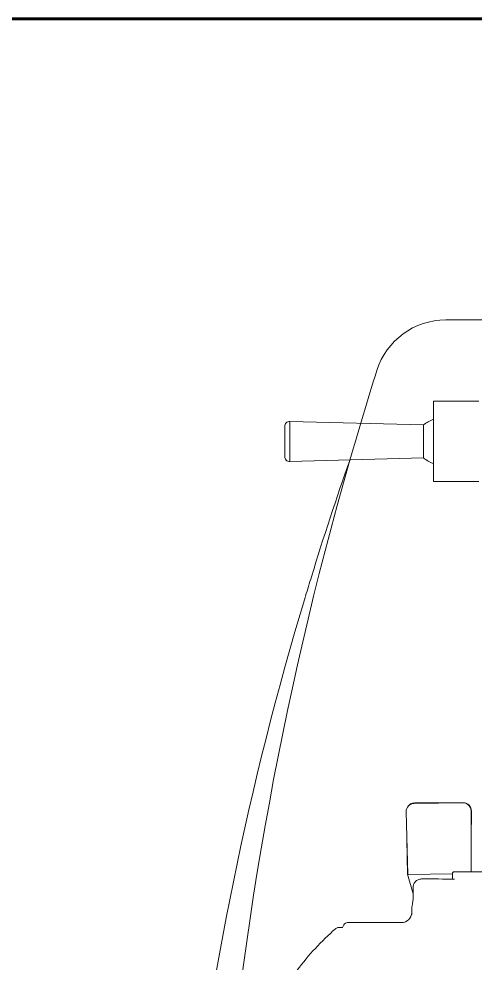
# Model space of a CAD drawing. Header units: metres. Extents: x 78 to 178, y -74 to 157.
# Drawn here: x 118.8181 to 119.0166, y 26.2955 to 26.706 of the extents above; entities that cross this region are included whole.
import ezdxf

# ---------------------------------------------------------------- set-up
doc = ezdxf.new("R2010")
doc.units = ezdxf.units.M
doc.layers.add('envolvente', color=164, linetype='Continuous', lineweight=60)
doc.layers.add('mobiliario', color=252, linetype='Continuous', lineweight=9)

# ---------------------------------------------------------------- blocks, each defined once
blk = doc.blocks.new('SE2')
at = {"layer": 'mobiliario'}
for p, q in [((154.1481483859375, 393.0225371118055), (128.3507127086128, 393.0225371118055)), ((154.1481483859375, 393.0225371118055), (154.1958411798507, 393.0225371118055)), ((152.4771907471923, 345.5895711531097), (152.5043823508088, 345.5895711531097)), ((152.5272371616608, 345.5895711531097), (153.5656805472751, 345.5895711531097)), ((157.3037293895251, 345.5213355498545), (152.5272371616608, 345.5895711531097)), ((153.5656805472752, 345.5895711531097), (156.1656805472752, 345.5895711531097)), ((156.1656805472752, 345.5895711531097), (157.254170347358, 345.5895711531097)), ((151.7158097562345, 342.0805265259557), (151.6772723673527, 344.7781437476835)), ((151.7158097562345, 344.7896527732701), (151.7158097562345, 338.8070658669307)), ((157.9159458816802, 338.5387847003831), (158.0919755201118, 344.698564690929)), ((158.0139441717126, 341.9680248637273), (157.966064927336, 338.6164777573692)), ((149.4494305472752, 338.8070658669307), (153.3494305472752, 338.8070658669307)), ((153.5494305472752, 338.6070658669307), (153.5494305472752, 338.1005651903585)), ((153.5494305472752, 338.6011634908746), (157.9159458816803, 338.5387847003831)), ((157.958198185259, 338.5637229934176), (157.3981194167646, 336.6289054295279)), ((157.966064927336, 338.6164777573692), (157.9181661364216, 338.6164777573692)), ((157.958198185259, 338.5637229934176), (157.9656805472752, 338.5895711531097)), ((157.9656805472752, 338.5895711531097), (157.966064927336, 338.6164777573692)), ((157.4004716384588, 337.3206992876086), (157.3975996426403, 336.4760386535382)), ((157.5494305472752, 335.1135429496582), (157.5494305472752, 334.6060620571495)), ((158.5494305472752, 333.8070658669307), (163.74455415685, 333.8070658669308)), ((163.74455415685, 333.8070658669308), (163.8515892857077, 333.8070658669307)), ((164.7331991368924, 333.3362457180892), (164.3592344955417, 333.3362457180892))]:
    blk.add_line(p, q, dxfattribs=at)
for centre, radius, start, end in [((154.1958411798507, 385.9156171118053), 7.106919999999995, 17.55821374510212, 90), ((-173.4382496115718, 282.2468913631313), 350.7510704624746, 17.55550343394372, 17.55821374510193), ((-173.4382496115718, 282.2468913631313), 350.7510704624747, 16.05373424151337, 17.55550343394373), ((-134.8299121739145, 274.6278075801644), 316.272427494354, 17.13029102884354, 19.33060603803136), ((-173.4382496115718, 282.2468913631313), 350.7510704624747, 4.002814652917925, 16.05373424151337), ((-131.747191862511, 275.1795678264314), 313.1621506415751, 16.84084688202672, 17.2004339818676), ((-131.747191862511, 275.1795678264314), 313.1621506415751, 6.248453500637384, 16.8299268103819), ((152.4771907471923, 344.7895711531096), 0.8000000000000008, 90, 180.8184554616923), ((152.5158097562345, 344.7896527732701), 0.8000000000000067, 89.18154453831379, 180), ((157.254170347358, 344.7895711531096), 0.7999999999999985, 26.42896303562571, 90), ((157.2923019840988, 344.7214171700149), 0.8000000000000014, 358.3630890766199, 89.18154453831379), ((153.3494305472752, 338.6070658669307), 0.2000000000000224, 0, 90), ((151.5488399211616, 888.1736791923516), 550.0889149189459, 270.1874701935828, 270.5140862782407), ((157.7660853323761, 338.6193346087259), 0.1999999999999971, 343.8556612197107, 359.1815445382954), ((158.5494305472752, 334.8070658669307), 1, 180, 270), ((163.8485073481037, 333.3776409836129), 0.4294359425477837, 28.43855641145192, 89.58880122556101), ((164.7365837799278, 332.901623366337), 0.4346355305897604, 49.08747301853884, 90.44618469386391), ((142.2124645999009, 307.6506020189653), 34.27170166806883, 47.66815622479001, 48.27718300956672)]:
    blk.add_arc(centre, radius, start, end, dxfattribs=at)
blk.add_ellipse((165.5278286470987, 322.7020849636275), major_axis=(-15.65672629108541, 31.38235158274149), ratio=0.1101561979839581, start_param=-1.280538081319902, end_param=-1.272211368512834, dxfattribs=at)
for points, knots in [([(156.4844454924494, 338.106906777995), (156.545191018135, 338.1074609228368), (156.6050563104397, 338.1031297039539), (156.7230176822587, 338.0846479976074), (156.7817479901082, 338.0702620655737), (156.8937602546878, 338.0319598620031), (156.9469050131982, 338.0082459865541), (157.047441382711, 337.9516442122818), (157.0950170347703, 337.9184378577233), (157.1799459981173, 337.84559631312), (157.2179058473204, 337.8056980090561), (157.2845934146773, 337.7187742869705), (157.3125376051081, 337.6726504510283), (157.3570885592886, 337.5770032709777), (157.3739720617457, 337.5267588485207), (157.3959155067641, 337.4245517752773), (157.4010304753455, 337.3728939961896), (157.4004716384588, 337.3206992876086)], [0, 0, 0, 0, 0.125, 0.125, 0.25, 0.25, 0.375, 0.375, 0.5, 0.5, 0.625, 0.625, 0.75, 0.75, 0.875, 0.875, 1, 1, 1, 1]), ([(157.3975996426403, 336.4760386535382), (157.3982330951375, 336.3256403038129), (157.4060008272766, 336.1843205700973), (157.4317926495639, 335.9187351982153), (157.4497721987153, 335.794464731348), (157.488047160994, 335.5629873155323), (157.5079127479147, 335.4578939692027), (157.5385229950945, 335.2695723606258), (157.5494305472752, 335.1860596234447), (157.5494305472752, 335.1135429496582)], [0, 0, 0, 0, 0.25, 0.25, 0.5, 0.5, 0.75, 0.75, 1, 1, 1, 1]), ([(165.2918332291626, 332.9861951420749), (166.6589390358289, 331.7408082360699), (167.921885929821, 330.3810999731721), (170.1001424341834, 327.3406088745214), (170.9928484596077, 325.7041382616802), (171.9653952617679, 323.5629011321341), (172.1525355421222, 323.1295841820388), (172.5122003328702, 322.2579354167256), (172.6848982057018, 321.8192403109971), (173.1840270550578, 320.4967868551377), (173.4917620401492, 319.6062304527305), (174.3597911898734, 316.9148866639881), (174.8592080919786, 315.1058245446533), (175.6650985062447, 311.4656693354295), (175.9710443803275, 309.6325320378682), (176.3698562931723, 305.9375687305196), (176.4680161981775, 304.0764554980574), (176.5110079616448, 300.3335851401416), (176.4584346388508, 298.4461543211939), (176.230673920582, 294.7085194783992), (176.0506505498004, 292.8532899907466), (175.5388338512635, 289.1740095226897), (175.2034699616727, 287.3506920679427), (174.3860928825462, 283.7341835893811), (173.906513585135, 281.9404925963355), (172.8313371902908, 278.3769449554855), (172.2405453903117, 276.6061011359498), (170.9175380936087, 273.0934687255208), (170.1866979940209, 271.3626927377851), (168.5701812659464, 267.9988682986614), (167.6857310898581, 266.3593792358595), (166.2046518262785, 263.9861292200575), (165.6849189579369, 263.2095467534944), (164.5817716685927, 261.6918481284504), (163.9947094800504, 260.94658303318), (162.7610465580493, 259.5247866234948), (162.1148409558656, 258.8495391924277), (160.7579308322866, 257.5773708051888), (160.048524684785, 256.9788624056168), (157.8474560005967, 255.271804594393), (156.283537794584, 254.2509915279984), (154.6869010184144, 253.2701979430808)], [0, 0, 0, 0, 0.0625000000000005, 0.0625000000000005, 0.1250000000000011, 0.1250000000000011, 0.1406250000000012, 0.1406250000000012, 0.1562500000000013, 0.1562500000000013, 0.1875000000000012, 0.1875000000000012, 0.250000000000001, 0.250000000000001, 0.3125000000000007, 0.3125000000000007, 0.3750000000000005, 0.3750000000000005, 0.4375000000000005, 0.4375000000000005, 0.5000000000000006, 0.5000000000000006, 0.5625000000000006, 0.5625000000000006, 0.6250000000000004, 0.6250000000000004, 0.6875000000000004, 0.6875000000000004, 0.7500000000000004, 0.7500000000000004, 0.8125000000000003, 0.8125000000000003, 0.8437500000000001, 0.8437500000000001, 0.8750000000000001, 0.8750000000000001, 0.90625, 0.90625, 0.9375, 0.9375, 1, 1, 1, 1])]:
    blk.add_open_spline(points, degree=3, knots=knots, dxfattribs=at)
blk = doc.blocks.new('110-32-planta')
at = {"layer": 'mobiliario'}
for p, q in [((7.810715557537947, 4.09738078572635), (7.830363557537942, 4.09738078572635)), ((7.830363557537942, 4.062436785726351), (7.830363557537942, 4.09738078572635)), ((7.834830757537942, 4.087076785726349), (7.892936484396095, 4.088612026595303)), ((7.892936484396095, 4.071205544857396), (7.892936484396095, 4.088612026595303)), ((7.834830757537942, 4.072740785726348), (7.834830757537942, 4.087076785726349)), ((7.895169957537946, 4.073380785726349), (7.895169957537946, 4.086436785726348)), ((7.834830757537942, 4.072740785726348), (7.892936484396095, 4.071205544857396)), ((7.810715557537947, 4.062436785726351), (7.830363557537942, 4.062436785726351))]:
    blk.add_line(p, q, dxfattribs=at)
for centre, radius, start, end in [((7.824594500488777, 4.073763482508014), 0.0167935999999998, 52.44424076723617, 69.90808837350905), ((7.892993957537946, 4.086436785726348), 0.002176, 0, 91.51348871821943), ((7.824594500488777, 4.086054088944685), 0.0167935999999998, 290.091911626491, 307.5557592327635), ((7.892993957537946, 4.073380785726349), 0.002176, 268.4865112817806, 0)]:
    blk.add_arc(centre, radius, start, end, dxfattribs=at)

msp = doc.modelspace()

# ---------------------------------------------------------------- linework, layer by layer
at = {"layer": 'envolvente'}
msp.add_line((121.3578438833167, 26.70600934452671), (117.6578438833169, 26.70600934452671), dxfattribs=at)

# ---------------------------------------------------------------- block references
at = {"xscale": -1}
msp.add_blockref('110-32-planta', (126.8289151286874, 22.44239495879958), dxfattribs=at)
at = {"xscale": -0.0044247438065974, "yscale": 0.0044247438065974, "zscale": 0.0044247438065974}
msp.add_blockref('SE2', (119.6861233141487, 24.83610229915087), dxfattribs=at)

doc.saveas('drawing.dxf')
